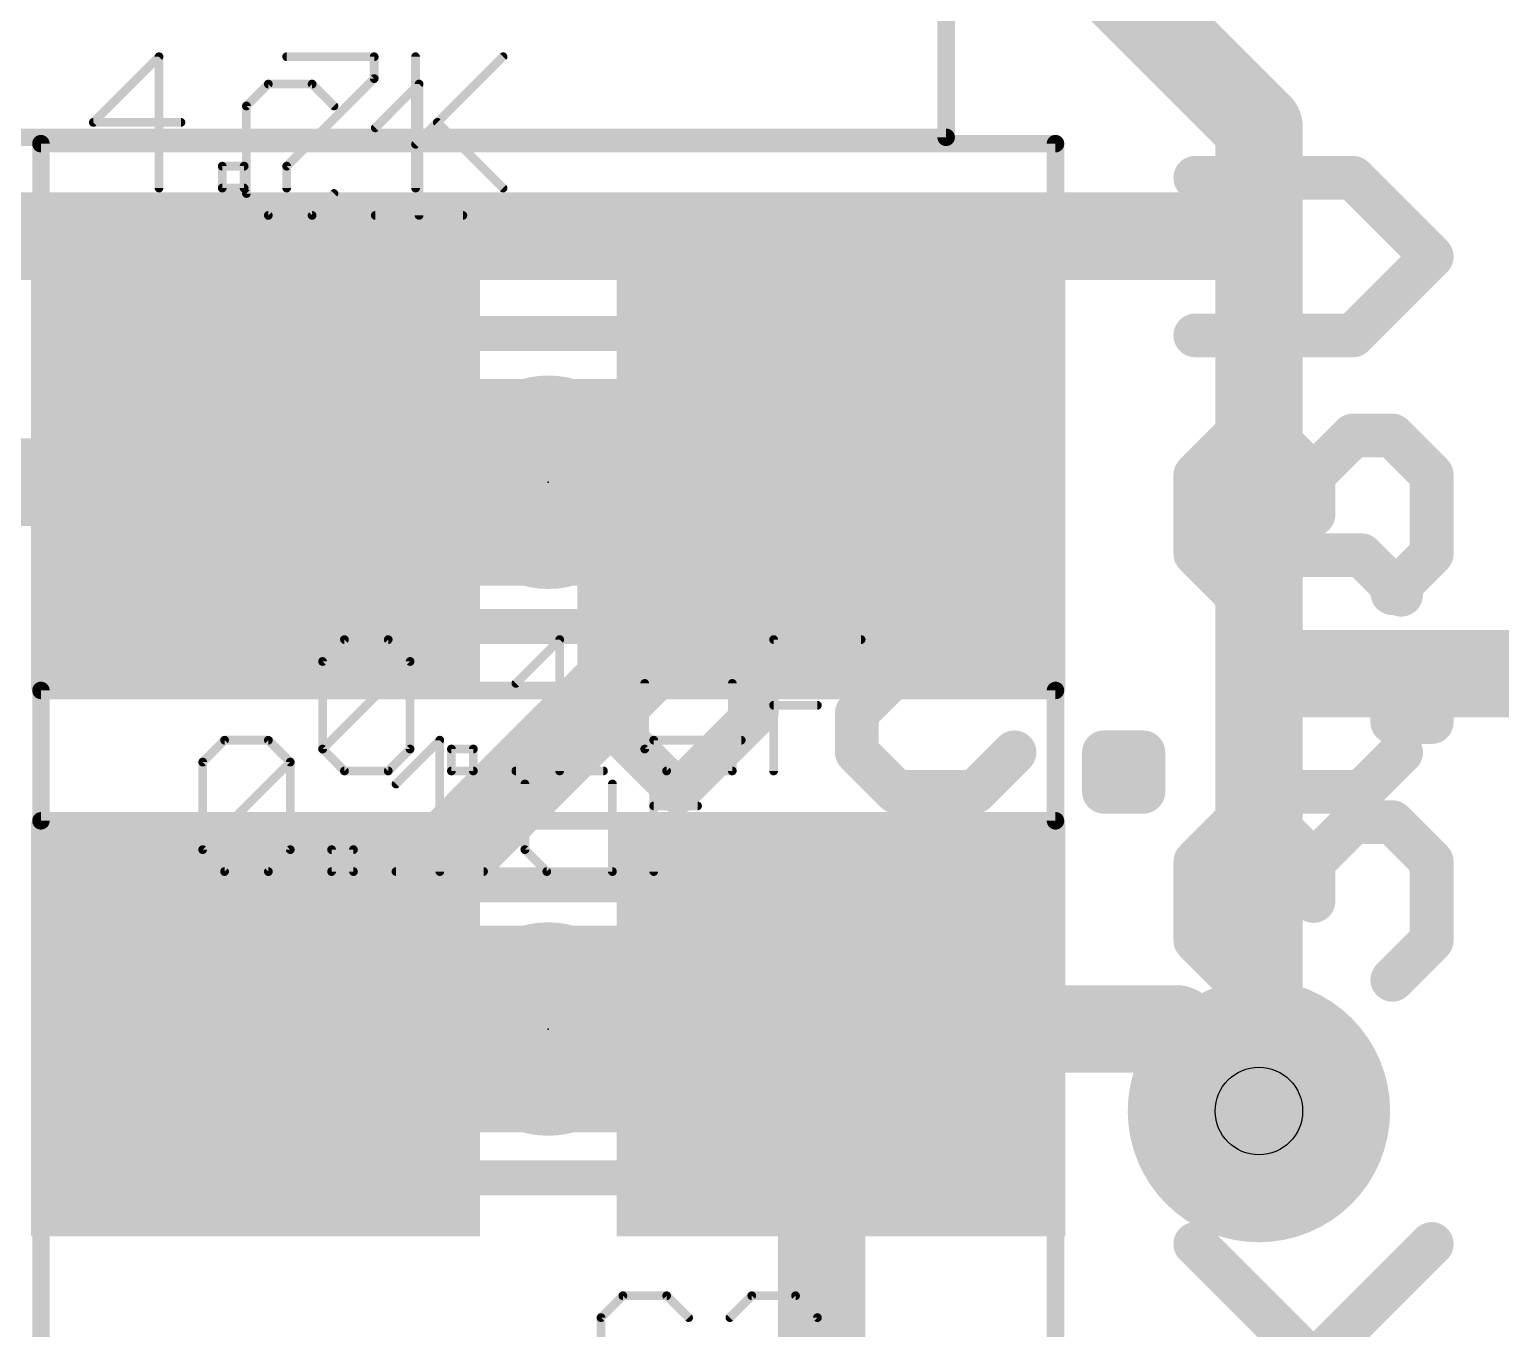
# Model space of a CAD drawing. Extents: x -47 to 60, y -34 to 22.
# Drawn here: x 6.114 to 10.385, y 13.338 to 17.11 of the extents above; entities that cross this region are included whole.
import ezdxf

# ---------------------------------------------------------------- set-up
doc = ezdxf.new("R2010")
doc.units = 0
for name, color, linetype in [('1', 12, 'CONTINUOUS'), ('16', 132, 'CONTINUOUS'), ('18', 110, 'CONTINUOUS'), ('21', 253, 'CONTINUOUS'), ('22', 53, 'CONTINUOUS'), ('23', 53, 'CONTINUOUS'), ('25', 253, 'CONTINUOUS'), ('27', 253, 'CONTINUOUS'), ('29', 253, 'CONTINUOUS'), ('31', 253, 'CONTINUOUS'), ('35', 253, 'CONTINUOUS'), ('39', 12, 'CONTINUOUS'), ('44', 253, 'CONTINUOUS'), ('51', 253, 'CONTINUOUS')]:
    doc.layers.add(name, color=color, linetype=linetype)

# ---------------------------------------------------------------- blocks, each defined once
blk = doc.blocks.new('RECT')
blk.add_solid([(-0.5, -0.5), (0.5, -0.5), (-0.5, 0.5), (0.5, 0.5)])
blk = doc.blocks.new('ROUNDV')
at = {"const_width": 0.5}
blk.add_lwpolyline([(0, -0.25, 1), (0, 0.25, 1), (0, -0.25)], format="xyb", dxfattribs=at)

msp = doc.modelspace()

# ---------------------------------------------------------------- linework, layer by layer
at = {"layer": '1', "const_width": 0.254}
for points in [[(6.77, 15.7956), (5.9531, 15.7956)], [(6.8262, 14.2081), (8.4138, 15.7956)], [(8.4138, 15.7956), (8.5725, 15.7956)], [(6.77, 14.2081), (6.8262, 14.2081)], [(8.47, 14.2081), (8.4138, 14.1519)], [(9.4456, 14.2081), (8.47, 14.2081)], [(9.6837, 13.97), (9.4456, 14.2081)], [(8.4138, 12.8588), (8.4138, 14.1519)]]:
    msp.add_lwpolyline(points, dxfattribs=at)
at = {"layer": '1', "const_width": 0.127}
for points in [[(6.77, 15.7321, 1), (6.77, 15.8591)], [(8.4138, 15.8591, 1), (8.4138, 15.7321)], [(8.4587, 15.7507, 1), (8.3688, 15.8405)], [(8.5725, 15.7321, 1), (8.5725, 15.8591)], [(6.77, 14.2716, 1), (6.77, 14.1446)], [(6.7813, 14.253, 1), (6.8712, 14.1632)], [(6.8262, 14.1446, 1), (6.8262, 14.2716)], [(8.47, 14.2716, 1), (8.47, 14.1446)], [(8.5149, 14.1632, 1), (8.4251, 14.253)], [(9.4905, 14.253, 1), (9.4007, 14.1632)], [(9.4456, 14.1446, 1), (9.4456, 14.2716)], [(8.4772, 14.1519, 1), (8.3503, 14.1519)], [(8.3688, 14.1968, 1), (8.4587, 14.107)], [(9.6388, 13.9251, 1), (9.7287, 14.0149)]]:
    msp.add_lwpolyline(points, format="xyb", dxfattribs=at)
at = {"layer": '16', "const_width": 0.254}
for points in [[(9.6837, 16.8275), (9.2075, 17.3038)], [(9.6837, 16.51), (9.6837, 16.8275)], [(5.6356, 16.51), (9.6837, 16.51)], [(9.6837, 15.24), (9.6837, 16.51)], [(9.6837, 13.97), (9.6837, 15.24)], [(11.43, 15.24), (9.6837, 15.24)]]:
    msp.add_lwpolyline(points, dxfattribs=at)
at = {"layer": '16', "const_width": 0.127}
for points in [[(9.7472, 16.8275, 1), (9.6203, 16.8275)], [(9.6388, 16.7826, 1), (9.7287, 16.8724)], [(9.7472, 16.51, 1), (9.6203, 16.51)], [(9.6837, 16.4465, 1), (9.6837, 16.5735)], [(9.6203, 16.51, 1), (9.7472, 16.51)], [(9.6837, 15.3035, 1), (9.6837, 15.1765)], [(9.7472, 15.24, 1), (9.6203, 15.24)], [(9.6203, 15.24, 1), (9.7472, 15.24)], [(9.6203, 13.97, 1), (9.7472, 13.97)]]:
    msp.add_lwpolyline(points, format="xyb", dxfattribs=at)
at = {"layer": '21'}
for points, const_width in [([(9.499, 16.7114, 1), (9.499, 16.6479)], 0.0635), ([(9.9791, 16.7021, 1), (9.9342, 16.6572)], 0.0635), ([(9.9566, 16.6479, 1), (9.9566, 16.7114)], 0.0635), ([(10.2079, 16.4284, 1), (10.1629, 16.4733)], 0.0635), ([(10.1629, 16.4284, 1), (10.2079, 16.4733)], 0.0635), ([(9.499, 16.2538, 1), (9.499, 16.1903)], 0.0635), ([(9.9342, 16.2445, 1), (9.9791, 16.1996)], 0.0635), ([(9.9566, 16.1903, 1), (9.9566, 16.2538)], 0.0635), ([(7.7597, 15.8261, 1), (7.4803, 15.8261)], 0.2794), ([(9.6134, 15.963, 1), (9.6134, 15.8995)], 0.0635), ([(9.6359, 15.9088, 1), (9.591, 15.9537)], 0.0635), ([(9.7503, 15.9537, 1), (9.7054, 15.9088)], 0.0635), ([(9.7278, 15.8995, 1), (9.7278, 15.963)], 0.0635), ([(9.9566, 15.963, 1), (9.9566, 15.8995)], 0.0635), ([(9.9791, 15.9088, 1), (9.9342, 15.9537)], 0.0635), ([(10.0935, 15.9537, 1), (10.0486, 15.9088)], 0.0635), ([(10.071, 15.8995, 1), (10.071, 15.963)], 0.0635), ([(7.4803, 15.7651, 1), (7.7597, 15.7651)], 0.2794), ([(9.5308, 15.8168, 1), (9.4673, 15.8168)], 0.0635), ([(9.4766, 15.8393, 1), (9.5215, 15.7944)], 0.0635), ([(9.874, 15.8168, 1), (9.8105, 15.8168)], 0.0635), ([(9.8198, 15.8393, 1), (9.8647, 15.7944)], 0.0635), ([(9.8198, 15.7944, 1), (9.8647, 15.8393)], 0.0635), ([(10.2172, 15.8168, 1), (10.1537, 15.8168)], 0.0635), ([(10.1629, 15.7944, 1), (10.2079, 15.8393)], 0.0635), ([(9.8105, 15.7024, 1), (9.874, 15.7024)], 0.0635), ([(9.5215, 15.6105, 1), (9.4766, 15.5656)], 0.0635), ([(10.2079, 15.5656, 1), (10.1629, 15.6105)], 0.0635), ([(9.4673, 15.588, 1), (9.5308, 15.588)], 0.0635), ([(10.1537, 15.588, 1), (10.2172, 15.588)], 0.0635), ([(9.591, 15.4512, 1), (9.6359, 15.4961)], 0.0635), ([(10.0486, 15.4961, 1), (10.0935, 15.4512)], 0.0635), ([(10.071, 15.2456, 1), (10.071, 15.1821)], 0.0635), ([(10.1028, 15.2138, 1), (10.0393, 15.2138)], 0.0635), ([(10.2172, 15.2138, 1), (10.1537, 15.2138)], 0.0635), ([(10.1854, 15.1821, 1), (10.1854, 15.2456)], 0.0635), ([(10.071, 15.1312, 1), (10.071, 15.0677)], 0.0635), ([(10.0393, 15.0994, 1), (10.1028, 15.0994)], 0.0635), ([(10.1537, 15.0994, 1), (10.2172, 15.0994)], 0.0635), ([(10.1854, 15.0677, 1), (10.1854, 15.1312)], 0.0635), ([(9.6134, 14.8403, 1), (9.6134, 14.7768)], 0.0635), ([(9.6359, 14.7861, 1), (9.591, 14.831)], 0.0635), ([(9.7503, 14.831, 1), (9.7054, 14.7861)], 0.0635), ([(9.7278, 14.7768, 1), (9.7278, 14.8403)], 0.0635), ([(9.9566, 14.8403, 1), (9.9566, 14.7768)], 0.0635), ([(9.9791, 14.7861, 1), (9.9342, 14.831)], 0.0635), ([(10.0935, 14.831, 1), (10.0486, 14.7861)], 0.0635), ([(10.071, 14.7768, 1), (10.071, 14.8403)], 0.0635), ([(9.5308, 14.6942, 1), (9.4673, 14.6942)], 0.0635), ([(9.4766, 14.7166, 1), (9.5215, 14.6717)], 0.0635), ([(9.874, 14.6942, 1), (9.8105, 14.6942)], 0.0635), ([(9.8198, 14.7166, 1), (9.8647, 14.6717)], 0.0635), ([(9.8198, 14.6717, 1), (9.8647, 14.7166)], 0.0635), ([(10.2172, 14.6942, 1), (10.1537, 14.6942)], 0.0635), ([(10.1629, 14.6717, 1), (10.2079, 14.7166)], 0.0635), ([(9.8105, 14.5798, 1), (9.874, 14.5798)], 0.0635), ([(9.5215, 14.4878, 1), (9.4766, 14.4429)], 0.0635), ([(10.2079, 14.4429, 1), (10.1629, 14.4878)], 0.0635), ([(7.7597, 14.2386, 1), (7.4803, 14.2386)], 0.2794), ([(9.4673, 14.4654, 1), (9.5308, 14.4654)], 0.0635), ([(10.1537, 14.4654, 1), (10.2172, 14.4654)], 0.0635), ([(9.591, 14.3285, 1), (9.6359, 14.3735)], 0.0635), ([(10.0486, 14.3735, 1), (10.0935, 14.3285)], 0.0635), ([(7.4803, 14.1776, 1), (7.7597, 14.1776)], 0.2794), ([(9.5215, 13.6064, 1), (9.4766, 13.5615)], 0.0635), ([(10.2079, 13.5615, 1), (10.1629, 13.6064)], 0.0635)]:
    msp.add_lwpolyline(points, format="xyb", dxfattribs=dict(at, const_width=const_width))
for points, const_width in [([(9.9566, 16.6796), (9.499, 16.6796)], 0.127), ([(10.1854, 16.4508), (9.9566, 16.6796)], 0.127), ([(9.9566, 16.222), (10.1854, 16.4508)], 0.127), ([(9.499, 16.222), (9.9566, 16.222)], 0.127), ([(7.62, 15.8261), (7.62, 15.7651)], 0.5588), ([(9.499, 15.8168), (9.6134, 15.9312)], 0.127), ([(9.6134, 15.9312), (9.7278, 15.9312)], 0.127), ([(9.7278, 15.9312), (9.8422, 15.8168)], 0.127), ([(9.8422, 15.8168), (9.9566, 15.9312)], 0.127), ([(9.9566, 15.9312), (10.071, 15.9312)], 0.127), ([(10.071, 15.9312), (10.1854, 15.8168)], 0.127), ([(9.499, 15.588), (9.499, 15.8168)], 0.127), ([(9.8422, 15.8168), (9.8422, 15.7024)], 0.127), ([(10.1854, 15.8168), (10.1854, 15.588)], 0.127), ([(9.6134, 15.4736), (9.499, 15.588)], 0.127), ([(10.1854, 15.588), (10.071, 15.4736)], 0.127), ([(10.071, 15.0994), (10.071, 15.2138)], 0.127), ([(10.071, 15.2138), (10.1854, 15.2138)], 0.127), ([(10.1854, 15.2138), (10.1854, 15.0994)], 0.127), ([(10.1854, 15.0994), (10.071, 15.0994)], 0.127), ([(9.499, 14.6942), (9.6134, 14.8086)], 0.127), ([(9.6134, 14.8086), (9.7278, 14.8086)], 0.127), ([(9.7278, 14.8086), (9.8422, 14.6942)], 0.127), ([(9.8422, 14.6942), (9.9566, 14.8086)], 0.127), ([(9.9566, 14.8086), (10.071, 14.8086)], 0.127), ([(10.071, 14.8086), (10.1854, 14.6942)], 0.127), ([(9.499, 14.4654), (9.499, 14.6942)], 0.127), ([(9.8422, 14.6942), (9.8422, 14.5798)], 0.127), ([(10.1854, 14.6942), (10.1854, 14.4654)], 0.127), ([(9.6134, 14.351), (9.499, 14.4654)], 0.127), ([(10.1854, 14.4654), (10.071, 14.351)], 0.127), ([(7.62, 14.1776), (7.62, 14.2386)], 0.5588), ([(9.9566, 13.1263), (9.499, 13.5839)], 0.127), ([(9.8422, 13.2407), (10.1854, 13.5839)], 0.127)]:
    msp.add_lwpolyline(points, dxfattribs=dict(at, const_width=const_width))
at = {"layer": '22', "const_width": 0.127}
for points in [[(7.7679, 15.1259), (7.7679, 15.5835)], [(8.2255, 15.5835), (8.2255, 15.1259)], [(8.6307, 15.5835), (8.5163, 15.4691)], [(8.8595, 15.5835), (8.6307, 15.5835)], [(8.9739, 15.4691), (8.8595, 15.5835)], [(9.7533, 15.5835), (9.6389, 15.4691)], [(9.9821, 15.5835), (9.7533, 15.5835)], [(10.0965, 15.4691), (9.9821, 15.5835)], [(8.5163, 15.4691), (8.5163, 15.3547)], [(9.6389, 15.4691), (9.6389, 15.3547)], [(8.5163, 15.3547), (8.6307, 15.2403)], [(9.6389, 15.3547), (9.7533, 15.2403)], [(8.6307, 15.2403), (8.5163, 15.1259)], [(8.6307, 15.2403), (8.7451, 15.2403)], [(9.7533, 15.2403), (9.6389, 15.1259)], [(9.7533, 15.2403), (9.8677, 15.2403)], [(7.9967, 14.8971), (7.7679, 15.1259)], [(8.2255, 15.1259), (7.9967, 14.8971)], [(8.5163, 15.1259), (8.5163, 15.0115)], [(9.6389, 15.1259), (9.6389, 15.0115)], [(8.5163, 15.0115), (8.6307, 14.8971)], [(8.8595, 14.8971), (8.9739, 15.0115)], [(9.3481, 15.0115), (9.2337, 15.0115)], [(9.2337, 15.0115), (9.2337, 14.8971)], [(9.3481, 14.8971), (9.3481, 15.0115)], [(9.6389, 15.0115), (9.7533, 14.8971)], [(9.9821, 14.8971), (10.0965, 15.0115)], [(8.6307, 14.8971), (8.8595, 14.8971)], [(9.2337, 14.8971), (9.3481, 14.8971)], [(9.7533, 14.8971), (9.9821, 14.8971)]]:
    msp.add_lwpolyline(points, dxfattribs=at)
at = {"layer": '22', "const_width": 0.0635}
for points in [[(7.7996, 15.5835, 1), (7.7361, 15.5835)], [(8.2572, 15.5835, 1), (8.1937, 15.5835)], [(8.6307, 15.6152, 1), (8.6307, 15.5517)], [(8.6531, 15.561, 1), (8.6082, 15.6059)], [(8.8819, 15.6059, 1), (8.837, 15.561)], [(8.8595, 15.5517, 1), (8.8595, 15.6152)], [(9.7533, 15.6152, 1), (9.7533, 15.5517)], [(9.7758, 15.561, 1), (9.7309, 15.6059)], [(10.0046, 15.6059, 1), (9.9597, 15.561)], [(9.9821, 15.5517, 1), (9.9821, 15.6152)], [(8.548, 15.4691, 1), (8.4845, 15.4691)], [(8.4938, 15.4915, 1), (8.5387, 15.4466)], [(8.9514, 15.4466, 1), (8.9963, 15.4915)], [(9.6707, 15.4691, 1), (9.6072, 15.4691)], [(9.6165, 15.4915, 1), (9.6614, 15.4466)], [(10.074, 15.4466, 1), (10.119, 15.4915)], [(8.4845, 15.3547, 1), (8.548, 15.3547)], [(8.5387, 15.3771, 1), (8.4938, 15.3322)], [(9.6614, 15.3771, 1), (9.6165, 15.3322)], [(9.6072, 15.3547, 1), (9.6707, 15.3547)], [(8.6307, 15.272, 1), (8.6307, 15.2085)], [(8.6531, 15.2178, 1), (8.6082, 15.2627)], [(8.6082, 15.2178, 1), (8.6531, 15.2627)], [(8.7451, 15.2085, 1), (8.7451, 15.272)], [(9.7533, 15.272, 1), (9.7533, 15.2085)], [(9.7309, 15.2178, 1), (9.7758, 15.2627)], [(9.7758, 15.2178, 1), (9.7309, 15.2627)], [(9.8677, 15.2085, 1), (9.8677, 15.272)], [(7.7903, 15.1483, 1), (7.7454, 15.1034)], [(8.2479, 15.1034, 1), (8.203, 15.1483)], [(8.548, 15.1259, 1), (8.4845, 15.1259)], [(8.4938, 15.1483, 1), (8.5387, 15.1034)], [(9.6707, 15.1259, 1), (9.6072, 15.1259)], [(9.6165, 15.1483, 1), (9.6614, 15.1034)], [(7.7361, 15.1259, 1), (7.7996, 15.1259)], [(8.1937, 15.1259, 1), (8.2572, 15.1259)], [(8.4845, 15.0115, 1), (8.548, 15.0115)], [(8.5387, 15.0339, 1), (8.4938, 14.989)], [(8.9963, 14.989, 1), (8.9514, 15.0339)], [(9.2337, 15.0432, 1), (9.2337, 14.9797)], [(9.2654, 15.0115, 1), (9.2019, 15.0115)], [(9.3798, 15.0115, 1), (9.3163, 15.0115)], [(9.3481, 14.9797, 1), (9.3481, 15.0432)], [(9.6614, 15.0339, 1), (9.6165, 14.989)], [(9.6072, 15.0115, 1), (9.6707, 15.0115)], [(10.119, 14.989, 1), (10.074, 15.0339)], [(8.6307, 14.9289, 1), (8.6307, 14.8653)], [(8.8595, 14.8653, 1), (8.8595, 14.9289)], [(9.2337, 14.9289, 1), (9.2337, 14.8653)], [(9.3481, 14.8653, 1), (9.3481, 14.9289)], [(9.7533, 14.9289, 1), (9.7533, 14.8653)], [(9.9821, 14.8653, 1), (9.9821, 14.9289)], [(7.9742, 14.9196, 1), (8.0191, 14.8746)], [(7.9742, 14.8746, 1), (8.0191, 14.9196)], [(8.6082, 14.8746, 1), (8.6531, 14.9196)], [(8.837, 14.9196, 1), (8.8819, 14.8746)], [(9.2019, 14.8971, 1), (9.2654, 14.8971)], [(9.3163, 14.8971, 1), (9.3798, 14.8971)], [(9.7309, 14.8746, 1), (9.7758, 14.9196)], [(9.9597, 14.9196, 1), (10.0046, 14.8746)]]:
    msp.add_lwpolyline(points, format="xyb", dxfattribs=at)
at = {"layer": '23'}
for p in [(7.62, 15.7956), (7.62, 14.2081)]:
    msp.add_point(p, dxfattribs=at)
at = {"layer": '25', "const_width": 0.0254}
for points in [[(6.8073, 16.9517), (6.7437, 16.8881)], [(6.9344, 16.9517), (6.8073, 16.9517)], [(6.9979, 16.8881), (6.9344, 16.9517)], [(7.1179, 16.8245), (7.245, 16.9517)], [(7.245, 16.9517), (7.245, 16.5703)], [(6.7437, 16.8881), (6.7437, 16.6339)], [(6.7437, 16.6339), (6.8073, 16.5703)], [(6.9344, 16.5703), (6.9979, 16.6339)], [(6.8073, 16.5703), (6.9344, 16.5703)], [(7.1179, 16.5703), (7.3721, 16.5703)], [(7.8368, 13.4337), (7.7733, 13.3702)], [(7.9639, 13.4337), (7.8368, 13.4337)], [(8.0275, 13.3702), (7.9639, 13.4337)], [(8.211, 13.4337), (8.1475, 13.3702)], [(8.3382, 13.4337), (8.211, 13.4337)], [(8.4017, 13.3702), (8.3382, 13.4337)], [(7.7733, 13.3702), (7.7733, 13.116)], [(8.4017, 13.3066), (8.4017, 13.3702)]]:
    msp.add_lwpolyline(points, dxfattribs=at)
at = {"layer": '25', "const_width": 0.0127}
for points in [[(6.8073, 16.958, 1), (6.8073, 16.9453)], [(6.8117, 16.9472, 1), (6.8028, 16.9561)], [(6.9389, 16.9561, 1), (6.9299, 16.9472)], [(6.9344, 16.9453, 1), (6.9344, 16.958)], [(7.2514, 16.9517, 1), (7.2387, 16.9517)], [(7.2495, 16.9472, 1), (7.2405, 16.9561)], [(6.7392, 16.8926, 1), (6.7482, 16.8836)], [(6.7501, 16.8881, 1), (6.7374, 16.8881)], [(6.9934, 16.8836, 1), (7.0024, 16.8926)], [(7.1134, 16.829, 1), (7.1224, 16.8201)], [(6.7482, 16.6384, 1), (6.7392, 16.6294)], [(6.7374, 16.6339, 1), (6.7501, 16.6339)], [(7.0024, 16.6294, 1), (6.9934, 16.6384)], [(6.8073, 16.5767, 1), (6.8073, 16.564)], [(6.8028, 16.5658, 1), (6.8117, 16.5748)], [(6.9299, 16.5748, 1), (6.9389, 16.5658)], [(6.9344, 16.564, 1), (6.9344, 16.5767)], [(7.1179, 16.5767, 1), (7.1179, 16.564)], [(7.2387, 16.5703, 1), (7.2514, 16.5703)], [(7.3721, 16.564, 1), (7.3721, 16.5767)], [(7.8368, 13.4401, 1), (7.8368, 13.4274)], [(7.8413, 13.4293, 1), (7.8323, 13.4382)], [(7.9684, 13.4382, 1), (7.9595, 13.4293)], [(7.9639, 13.4274, 1), (7.9639, 13.4401)], [(8.211, 13.4401, 1), (8.211, 13.4274)], [(8.2155, 13.4293, 1), (8.2066, 13.4382)], [(8.3426, 13.4382, 1), (8.3337, 13.4293)], [(8.3382, 13.4274, 1), (8.3382, 13.4401)], [(7.7796, 13.3702, 1), (7.7669, 13.3702)], [(7.7688, 13.3747, 1), (7.7778, 13.3657)], [(8.023, 13.3657, 1), (8.032, 13.3747)], [(8.143, 13.3747, 1), (8.152, 13.3657)], [(8.4081, 13.3702, 1), (8.3954, 13.3702)], [(8.3972, 13.3657, 1), (8.4062, 13.3747)]]:
    msp.add_lwpolyline(points, format="xyb", dxfattribs=at)
at = {"layer": '27', "const_width": 0.0254}
for points in [[(6.4899, 17.031), (6.2992, 16.8404)], [(6.4899, 16.6497), (6.4899, 17.031)], [(6.8605, 17.031), (7.1147, 17.031)], [(7.1147, 17.031), (7.1147, 16.9675)], [(7.2347, 17.031), (7.2347, 16.6497)], [(7.2347, 16.7768), (7.4889, 17.031)], [(7.1147, 16.9675), (6.8605, 16.7133)], [(6.2992, 16.8404), (6.5534, 16.8404)], [(7.2983, 16.8404), (7.4889, 16.6497)], [(6.6734, 16.6497), (6.6734, 16.7133)], [(6.6734, 16.7133), (6.737, 16.7133)], [(6.737, 16.7133), (6.737, 16.6497)], [(6.8605, 16.7133), (6.8605, 16.6497)], [(6.737, 16.6497), (6.6734, 16.6497)], [(6.9648, 15.2752), (7.0283, 15.3388)], [(7.0283, 15.3388), (7.1554, 15.3388)], [(7.1554, 15.3388), (7.219, 15.2752)], [(7.5261, 15.2116), (7.6532, 15.3388)], [(7.6532, 15.3388), (7.6532, 14.9574)], [(8.2745, 14.9574), (8.2745, 15.3388)], [(8.2745, 15.3388), (8.5287, 15.3388)], [(6.9648, 15.021), (6.9648, 15.2752)], [(6.9648, 15.021), (7.219, 15.2752)], [(7.219, 15.2752), (7.219, 15.021)], [(7.9003, 15.2116), (7.9003, 15.021)], [(8.1545, 14.9574), (8.1545, 15.2116)], [(8.2745, 15.1481), (8.4016, 15.1481)], [(6.6167, 14.9831), (6.6803, 15.0467)], [(6.6803, 15.0467), (6.8074, 15.0467)], [(6.8074, 15.0467), (6.8709, 14.9831)], [(7.178, 14.9195), (7.3051, 15.0467)], [(7.3051, 15.0467), (7.3051, 14.6653)], [(7.9264, 14.6653), (7.9264, 15.0467)], [(7.9264, 15.0467), (8.1806, 15.0467)], [(6.6167, 14.7289), (6.6167, 14.9831)], [(6.6167, 14.7289), (6.8709, 14.9831)], [(6.8709, 14.9831), (6.8709, 14.7289)], [(7.0283, 14.9574), (6.9648, 15.021)], [(7.219, 15.021), (7.1554, 14.9574)], [(7.339, 14.9574), (7.339, 15.021)], [(7.339, 15.021), (7.4025, 15.021)], [(7.4025, 15.021), (7.4025, 14.9574)], [(7.9003, 15.021), (7.9638, 14.9574)], [(7.1554, 14.9574), (7.0283, 14.9574)], [(7.4025, 14.9574), (7.339, 14.9574)], [(7.5261, 14.9574), (7.7803, 14.9574)], [(7.9638, 14.9574), (8.1545, 14.9574)], [(7.5522, 14.9195), (7.5522, 14.7289)], [(7.8064, 14.6653), (7.8064, 14.9195)], [(7.9264, 14.856), (8.0535, 14.856)], [(6.6803, 14.6653), (6.6167, 14.7289)], [(6.8709, 14.7289), (6.8074, 14.6653)], [(6.9909, 14.6653), (6.9909, 14.7289)], [(6.9909, 14.7289), (7.0545, 14.7289)], [(7.0545, 14.7289), (7.0545, 14.6653)], [(7.5522, 14.7289), (7.6158, 14.6653)], [(6.8074, 14.6653), (6.6803, 14.6653)], [(7.0545, 14.6653), (6.9909, 14.6653)], [(7.178, 14.6653), (7.4322, 14.6653)], [(7.6158, 14.6653), (7.8064, 14.6653)]]:
    msp.add_lwpolyline(points, dxfattribs=at)
at = {"layer": '27', "const_width": 0.0127}
for points in [[(6.4962, 17.031, 1), (6.4835, 17.031)], [(6.4944, 17.0265, 1), (6.4854, 17.0355)], [(6.8605, 17.0374, 1), (6.8605, 17.0247)], [(7.1211, 17.031, 1), (7.1084, 17.031)], [(7.1147, 17.0247, 1), (7.1147, 17.0374)], [(7.2411, 17.031, 1), (7.2284, 17.031)], [(7.4934, 17.0265, 1), (7.4844, 17.0355)], [(7.1084, 16.9675, 1), (7.1211, 16.9675)], [(7.1192, 16.963, 1), (7.1102, 16.972)], [(6.2992, 16.8467, 1), (6.2992, 16.834)], [(6.2947, 16.8449, 1), (6.3037, 16.8359)], [(6.5534, 16.834, 1), (6.5534, 16.8467)], [(7.3028, 16.8449, 1), (7.2938, 16.8359)], [(7.2302, 16.7813, 1), (7.2392, 16.7723)], [(6.6798, 16.7133, 1), (6.6671, 16.7133)], [(6.6734, 16.7196, 1), (6.6734, 16.7069)], [(6.7433, 16.7133, 1), (6.7306, 16.7133)], [(6.737, 16.7069, 1), (6.737, 16.7196)], [(6.8669, 16.7133, 1), (6.8542, 16.7133)], [(6.856, 16.7177, 1), (6.865, 16.7088)], [(6.6734, 16.6561, 1), (6.6734, 16.6433)], [(6.737, 16.6433, 1), (6.737, 16.6561)], [(7.4844, 16.6452, 1), (7.4934, 16.6542)], [(6.4835, 16.6497, 1), (6.4962, 16.6497)], [(6.6671, 16.6497, 1), (6.6798, 16.6497)], [(6.7306, 16.6497, 1), (6.7433, 16.6497)], [(6.8542, 16.6497, 1), (6.8669, 16.6497)], [(7.2284, 16.6497, 1), (7.2411, 16.6497)], [(7.0283, 15.3451, 1), (7.0283, 15.3324)], [(7.0328, 15.3343, 1), (7.0238, 15.3432)], [(7.1599, 15.3432, 1), (7.1509, 15.3343)], [(7.1554, 15.3324, 1), (7.1554, 15.3451)], [(7.6595, 15.3388, 1), (7.6468, 15.3388)], [(7.6577, 15.3343, 1), (7.6487, 15.3432)], [(8.2808, 15.3388, 1), (8.2681, 15.3388)], [(8.2745, 15.3451, 1), (8.2745, 15.3324)], [(8.5287, 15.3324, 1), (8.5287, 15.3451)], [(6.9711, 15.2752, 1), (6.9584, 15.2752)], [(6.9603, 15.2797, 1), (6.9693, 15.2707)], [(7.2253, 15.2752, 1), (7.2126, 15.2752)], [(7.2235, 15.2707, 1), (7.2145, 15.2797)], [(7.2145, 15.2707, 1), (7.2235, 15.2797)], [(7.5216, 15.2161, 1), (7.5306, 15.2072)], [(7.9066, 15.2116, 1), (7.8939, 15.2116)], [(8.1608, 15.2116, 1), (8.1481, 15.2116)], [(8.2745, 15.1544, 1), (8.2745, 15.1417)], [(8.4016, 15.1417, 1), (8.4016, 15.1544)], [(6.6803, 15.053, 1), (6.6803, 15.0403)], [(6.6847, 15.0422, 1), (6.6758, 15.0511)], [(6.8119, 15.0511, 1), (6.8029, 15.0422)], [(6.8074, 15.0403, 1), (6.8074, 15.053)], [(7.3115, 15.0467, 1), (7.2988, 15.0467)], [(7.3096, 15.0422, 1), (7.3006, 15.0511)], [(7.9328, 15.0467, 1), (7.9201, 15.0467)], [(7.9264, 15.053, 1), (7.9264, 15.0403)], [(8.1806, 15.0403, 1), (8.1806, 15.053)], [(6.6231, 14.9831, 1), (6.6104, 14.9831)], [(6.8773, 14.9831, 1), (6.8646, 14.9831)], [(6.8754, 14.9786, 1), (6.8664, 14.9876)], [(6.9693, 15.0255, 1), (6.9603, 15.0165)], [(6.9603, 15.0255, 1), (6.9693, 15.0165)], [(6.9584, 15.021, 1), (6.9711, 15.021)], [(7.2126, 15.021, 1), (7.2253, 15.021)], [(7.2235, 15.0165, 1), (7.2145, 15.0255)], [(7.3453, 15.021, 1), (7.3326, 15.021)], [(7.339, 15.0273, 1), (7.339, 15.0146)], [(7.4089, 15.021, 1), (7.3962, 15.021)], [(7.4025, 15.0146, 1), (7.4025, 15.0273)], [(7.9048, 15.0255, 1), (7.8958, 15.0165)], [(7.8939, 15.021, 1), (7.9066, 15.021)], [(6.6122, 14.9876, 1), (6.6212, 14.9786)], [(6.8664, 14.9786, 1), (6.8754, 14.9876)], [(7.0283, 14.9638, 1), (7.0283, 14.9511)], [(7.0238, 14.9529, 1), (7.0328, 14.9619)], [(7.1509, 14.9619, 1), (7.1599, 14.9529)], [(7.1554, 14.9511, 1), (7.1554, 14.9638)], [(7.339, 14.9638, 1), (7.339, 14.9511)], [(7.3326, 14.9574, 1), (7.3453, 14.9574)], [(7.3962, 14.9574, 1), (7.4089, 14.9574)], [(7.4025, 14.9511, 1), (7.4025, 14.9638)], [(7.5261, 14.9638, 1), (7.5261, 14.9511)], [(7.6468, 14.9574, 1), (7.6595, 14.9574)], [(7.7803, 14.9511, 1), (7.7803, 14.9638)], [(7.9638, 14.9638, 1), (7.9638, 14.9511)], [(7.9593, 14.9529, 1), (7.9683, 14.9619)], [(8.1481, 14.9574, 1), (8.1608, 14.9574)], [(8.1545, 14.9511, 1), (8.1545, 14.9638)], [(8.2681, 14.9574, 1), (8.2808, 14.9574)], [(7.1735, 14.924, 1), (7.1825, 14.9151)], [(7.5586, 14.9195, 1), (7.5459, 14.9195)], [(7.8128, 14.9195, 1), (7.8001, 14.9195)], [(7.9264, 14.8623, 1), (7.9264, 14.8496)], [(8.0535, 14.8496, 1), (8.0535, 14.8623)], [(6.6212, 14.7334, 1), (6.6122, 14.7244)], [(6.6122, 14.7334, 1), (6.6212, 14.7244)], [(6.8754, 14.7244, 1), (6.8664, 14.7334)], [(6.9909, 14.7352, 1), (6.9909, 14.7225)], [(6.9973, 14.7289, 1), (6.9846, 14.7289)], [(7.0608, 14.7289, 1), (7.0481, 14.7289)], [(7.0545, 14.7225, 1), (7.0545, 14.7352)], [(7.5567, 14.7334, 1), (7.5477, 14.7244)], [(6.6104, 14.7289, 1), (6.6231, 14.7289)], [(6.8646, 14.7289, 1), (6.8773, 14.7289)], [(7.5459, 14.7289, 1), (7.5586, 14.7289)], [(6.6803, 14.6717, 1), (6.6803, 14.659)], [(6.6758, 14.6608, 1), (6.6847, 14.6698)], [(6.8029, 14.6698, 1), (6.8119, 14.6608)], [(6.8074, 14.659, 1), (6.8074, 14.6717)], [(6.9909, 14.6717, 1), (6.9909, 14.659)], [(6.9846, 14.6653, 1), (6.9973, 14.6653)], [(7.0481, 14.6653, 1), (7.0608, 14.6653)], [(7.0545, 14.659, 1), (7.0545, 14.6717)], [(7.178, 14.6717, 1), (7.178, 14.659)], [(7.2988, 14.6653, 1), (7.3115, 14.6653)], [(7.4322, 14.659, 1), (7.4322, 14.6717)], [(7.6158, 14.6717, 1), (7.6158, 14.659)], [(7.6113, 14.6608, 1), (7.6203, 14.6698)], [(7.8001, 14.6653, 1), (7.8128, 14.6653)], [(7.8064, 14.659, 1), (7.8064, 14.6717)], [(7.9201, 14.6653, 1), (7.9328, 14.6653)]]:
    msp.add_lwpolyline(points, format="xyb", dxfattribs=at)
at = {"layer": '39', "const_width": 0.0508}
for points in [[(8.7755, 18.763), (8.7755, 16.797)], [(8.7755, 16.797), (5.8295, 16.797)], [(6.147, 16.7786), (9.093, 16.7786)], [(6.147, 14.8126), (6.147, 16.7786)], [(9.093, 16.7786), (9.093, 14.8126)], [(6.147, 13.2251), (6.147, 15.1911)], [(6.147, 15.1911), (9.093, 15.1911)], [(9.093, 15.1911), (9.093, 13.2251)], [(9.093, 14.8126), (6.147, 14.8126)]]:
    msp.add_lwpolyline(points, dxfattribs=at)
at = {"layer": '39', "const_width": 0.0254}
for points in [[(6.147, 16.7913, 1), (6.147, 16.7659)], [(6.1597, 16.7786, 1), (6.1343, 16.7786)], [(8.7628, 16.797, 1), (8.7882, 16.797)], [(8.7755, 16.7843, 1), (8.7755, 16.8097)], [(9.1057, 16.7786, 1), (9.0803, 16.7786)], [(9.093, 16.7659, 1), (9.093, 16.7913)], [(6.1597, 15.1911, 1), (6.1343, 15.1911)], [(6.147, 15.2038, 1), (6.147, 15.1784)], [(9.1057, 15.1911, 1), (9.0803, 15.1911)], [(9.093, 15.1784, 1), (9.093, 15.2038)], [(6.147, 14.8253, 1), (6.147, 14.7999)], [(6.1343, 14.8126, 1), (6.1597, 14.8126)], [(9.0803, 14.8126, 1), (9.1057, 14.8126)], [(9.093, 14.7999, 1), (9.093, 14.8253)]]:
    msp.add_lwpolyline(points, format="xyb", dxfattribs=at)
at = {"layer": '44'}
msp.add_circle((9.6837, 13.97), 0.127, dxfattribs=at)
at = {"layer": '51', "const_width": 0.1016}
for points in [[(7.264, 16.2276), (7.976, 16.2276)], [(7.264, 15.3766), (7.976, 15.3766)], [(7.976, 14.6271), (7.264, 14.6271)], [(7.976, 13.7761), (7.264, 13.7761)]]:
    msp.add_lwpolyline(points, dxfattribs=at)
at = {"layer": '51', "const_width": 0.0508}
for points in [[(7.264, 16.253, 1), (7.264, 16.2022)], [(7.976, 16.2022, 1), (7.976, 16.253)], [(7.264, 15.402, 1), (7.264, 15.3512)], [(7.976, 15.3512, 1), (7.976, 15.402)], [(7.264, 14.6525, 1), (7.264, 14.6017)], [(7.976, 14.6017, 1), (7.976, 14.6525)], [(7.264, 13.8015, 1), (7.264, 13.7507)], [(7.976, 13.7507, 1), (7.976, 13.8015)]]:
    msp.add_lwpolyline(points, format="xyb", dxfattribs=at)

# ---------------------------------------------------------------- block references
at = {"layer": '1', "xscale": 1.1}
for p in [(6.77, 15.7956), (8.47, 15.7956)]:
    msp.add_blockref('RECT', p, dxfattribs=at)
at = {"layer": '1', "xscale": 1.1, "rotation": 180}
for p in [(6.77, 14.2081), (8.47, 14.2081)]:
    msp.add_blockref('RECT', p, dxfattribs=at)
at = {"layer": '18', "xscale": 0.762, "yscale": 0.762}
msp.add_blockref('ROUNDV', (9.6837, 13.97), dxfattribs=at)
msp.add_blockref('ROUNDV', (9.6837, 13.97), dxfattribs=at)
at = {"layer": '29', "xscale": 1.3032, "yscale": 1.2032}
for p in [(6.77, 15.7956), (8.47, 15.7956)]:
    msp.add_blockref('RECT', p, dxfattribs=at)
at = {"layer": '29', "xscale": 1.3032, "yscale": 1.2032, "rotation": 180}
for p in [(6.77, 14.2081), (8.47, 14.2081)]:
    msp.add_blockref('RECT', p, dxfattribs=at)
at = {"layer": '31', "xscale": 1.1}
for p in [(6.77, 15.7956), (8.47, 15.7956)]:
    msp.add_blockref('RECT', p, dxfattribs=at)
at = {"layer": '31', "xscale": 1.1, "rotation": 180}
for p in [(6.77, 14.2081), (8.47, 14.2081)]:
    msp.add_blockref('RECT', p, dxfattribs=at)
at = {"layer": '35', "xscale": 0.3998, "yscale": 0.6}
msp.add_blockref('RECT', (7.62, 15.7956), dxfattribs=at)
at = {"layer": '35', "xscale": 0.3998, "yscale": 0.6, "rotation": 180}
msp.add_blockref('RECT', (7.62, 14.2081), dxfattribs=at)
at = {"layer": '51', "xscale": 0.5001, "yscale": 0.95}
for p in [(7.0319, 15.8007), (8.2003, 15.8007)]:
    msp.add_blockref('RECT', p, dxfattribs=at)
at = {"layer": '51', "xscale": 0.5001, "yscale": 0.95, "rotation": 180}
for p in [(7.0398, 14.203), (8.2081, 14.203)]:
    msp.add_blockref('RECT', p, dxfattribs=at)

doc.saveas('drawing.dxf')
